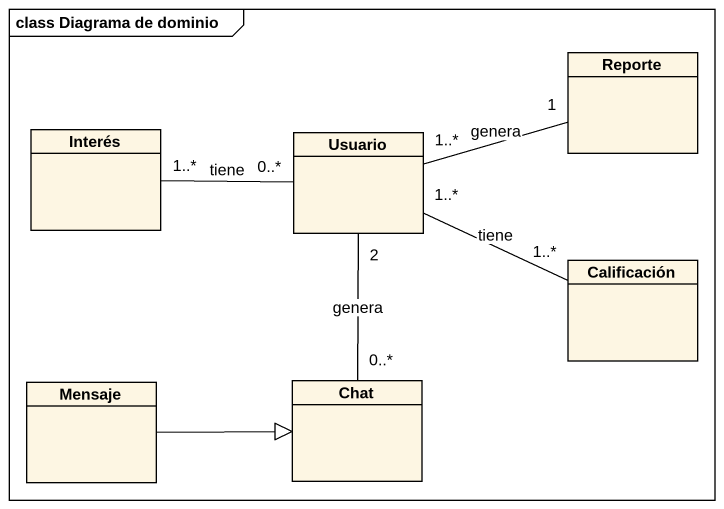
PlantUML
@startuml
mainframe class Diagrama de dominio
hide circle
hide empty members
class Reporte
class Interés
class Usuario
class Calificación
class Mensaje
class Chat
Usuario "1..*" -right- "1" Reporte : genera
Usuario "0..*" -left- "1..*" Interés : tiene
Usuario "1..*" -right- "1..*" Calificación : tiene
Usuario "2" -- "0..*" Chat : genera
Mensaje -right-|> Chat
@enduml
